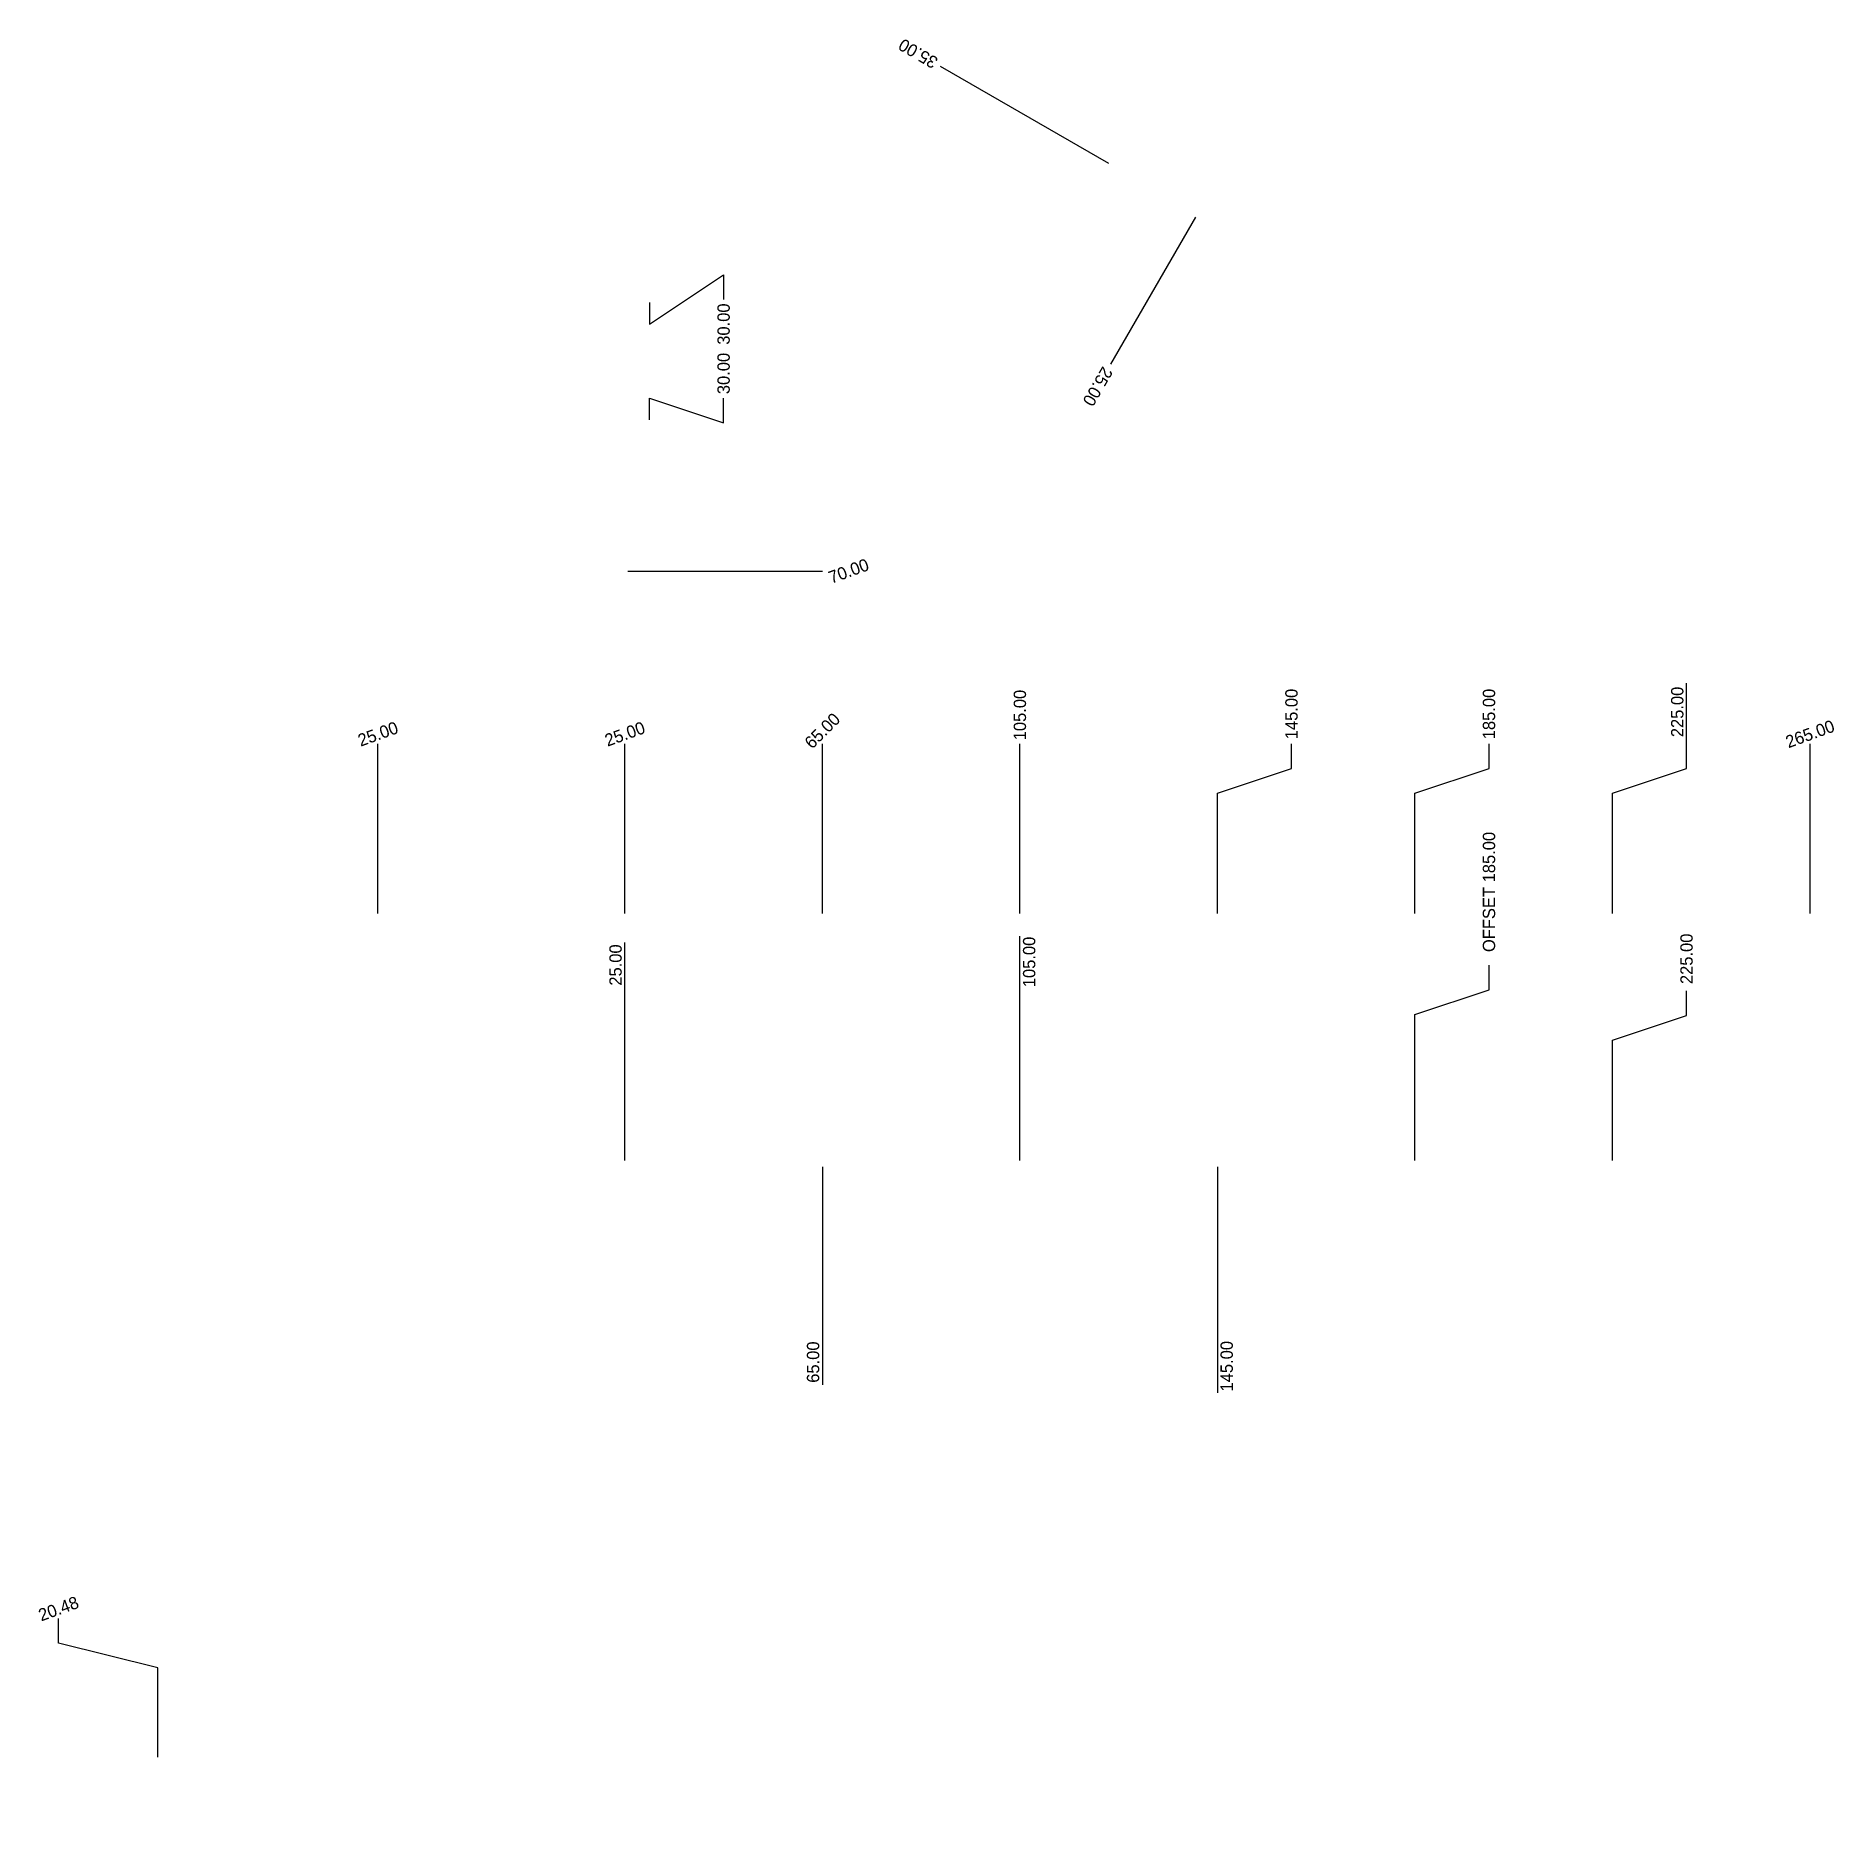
# Model space of a CAD drawing. Header units: inches. Extents: x -94 to 270, y -185 to 178.
import ezdxf

# ---------------------------------------------------------------- set-up
doc = ezdxf.new("R2010")
doc.units = ezdxf.units.IN
doc.header["$MEASUREMENT"] = 0
doc.layers.get('0').update_dxf_attribs({"lineweight": 25})
doc.dimstyles.get("Standard").update_dxf_attribs({"dimtxt": 0.18, "dimasz": 0.18, "dimexe": 0.18, "dimexo": 0.0625, "dimgap": 0.09, "dimtad": 0, "dimdec": 4, "dimzin": 0, "dimdsep": 46, "dimtxsty": 'Standard', "dimcen": 0.09, "dimadec": 0, "dimazin": 0, "dimtfac": 1, "dimtdec": 4, "dimtmove": 0, "dimatfit": 3, "dimfxl": 1, "dimtolj": 1, "dimtzin": 0, "dimarcsym": 0})

# ---------------------------------------------------------------- blocks, each defined once
blk = doc.blocks.new('*D0')
at = {"color": 0, "lineweight": -2, "transparency": 16777216}
blk.add_line((25, 0.63), (25, 35), dxfattribs=at)
at = {"layer": 'Defpoints', "color": 0, "transparency": 16777216}
for p in [(25, 35), (0, 0), (25, 0)]:
    blk.add_point(p, dxfattribs=at)
at = {"color": 0, "transparency": 16777216, "insert": (25, 37), "char_height": 2.5, "attachment_point": 5, "rotation": 20}
blk.add_mtext('\\A1;25.00', dxfattribs=at)
blk = doc.blocks.new('*D1')
at = {"color": 0, "lineweight": -2, "transparency": 16777216}
for p, q in [((-89.69, -147.15), (-89.69, -142.15)), ((-69.61, -152.15), (-89.69, -147.15)), ((-69.61, -170.19), (-69.61, -152.15))]:
    blk.add_line(p, q, dxfattribs=at)
at = {"layer": 'Defpoints', "color": 0, "transparency": 16777216}
for p in [(-89.69, -142.15), (-69.61, -170.82), (-90.09, -185.16)]:
    blk.add_point(p, dxfattribs=at)
at = {"color": 0, "transparency": 16777216, "insert": (-89.69, -140.15), "char_height": 2.5, "attachment_point": 5, "rotation": 20}
blk.add_mtext('\\A1;20.48', dxfattribs=at)
blk = doc.blocks.new('*D2')
at = {"color": 0, "lineweight": -2, "transparency": 16777216}
blk.add_line((-25, 0.63), (-25, 35), dxfattribs=at)
at = {"layer": 'Defpoints', "color": 0, "transparency": 16777216}
for p in [(-25, 35), (-25, 0), (0, 0)]:
    blk.add_point(p, dxfattribs=at)
at = {"color": 0, "transparency": 16777216, "insert": (-25, 37), "char_height": 2.5, "attachment_point": 5, "rotation": 20}
blk.add_mtext('\\A1;25.00', dxfattribs=at)
blk = doc.blocks.new('*D3')
at = {"color": 0, "lineweight": -2, "transparency": 16777216}
blk.add_line((65, 0.63), (65, 35), dxfattribs=at)
at = {"layer": 'Defpoints', "color": 0, "transparency": 16777216}
for p in [(65, 35), (0, 0), (65, 0)]:
    blk.add_point(p, dxfattribs=at)
at = {"color": 0, "transparency": 16777216, "insert": (65, 37.65), "char_height": 2.5, "attachment_point": 5, "rotation": 45}
blk.add_mtext('\\A1;65.00', dxfattribs=at)
blk = doc.blocks.new('*D4')
at = {"color": 0, "lineweight": -2, "transparency": 16777216}
blk.add_line((105, 0.63), (105, 35), dxfattribs=at)
at = {"layer": 'Defpoints', "color": 0, "transparency": 16777216}
for p in [(105, 35), (0, 0), (105, 0)]:
    blk.add_point(p, dxfattribs=at)
at = {"color": 0, "transparency": 16777216, "insert": (105, 40.83), "char_height": 2.5, "attachment_point": 5, "rotation": 90}
blk.add_mtext('\\A1;105.00', dxfattribs=at)
blk = doc.blocks.new('*D5')
at = {"color": 0, "lineweight": -2, "transparency": 16777216}
blk.add_line((25.62, 70), (65, 70), dxfattribs=at)
at = {"layer": 'Defpoints', "color": 0, "transparency": 16777216}
for p in [(25, 70), (65, 70), (0, 0)]:
    blk.add_point(p, dxfattribs=at)
at = {"color": 0, "transparency": 16777216, "insert": (70.32, 70), "char_height": 2.5, "attachment_point": 5, "rotation": 20}
blk.add_mtext('\\A1;70.00', dxfattribs=at)
blk = doc.blocks.new('*D6')
at = {"color": 0, "lineweight": -2, "transparency": 16777216}
for p, q in [((30, 100.625), (30, 105)), ((30, 105), (45, 100)), ((45, 100), (45, 105))]:
    blk.add_line(p, q, dxfattribs=at)
at = {"layer": 'Defpoints', "color": 0, "transparency": 16777216}
for p in [(45, 105), (30, 100), (0, 0)]:
    blk.add_point(p, dxfattribs=at)
at = {"color": 0, "transparency": 16777216, "insert": (45, 110), "char_height": 2.5, "attachment_point": 5, "rotation": 90}
blk.add_mtext('\\A1;30.00', dxfattribs=at)
blk = doc.blocks.new('*D7')
at = {"color": 0, "lineweight": -2, "transparency": 16777216}
for p, q in [((30, 120), (45, 130)), ((45, 130), (45, 125)), ((30, 124.375), (30, 120))]:
    blk.add_line(p, q, dxfattribs=at)
at = {"layer": 'Defpoints', "color": 0, "transparency": 16777216}
for p in [(30, 125), (45, 125), (0, 0)]:
    blk.add_point(p, dxfattribs=at)
at = {"color": 0, "transparency": 16777216, "insert": (45, 120), "char_height": 2.5, "attachment_point": 5, "rotation": 90}
blk.add_mtext('\\A1;30.00', dxfattribs=at)
blk = doc.blocks.new('*D8')
at = {"color": 0, "lineweight": -2, "transparency": 16777216}
for p, q in [((160, 30), (160, 35)), ((145, 25), (160, 30)), ((145, 0.63), (145, 25))]:
    blk.add_line(p, q, dxfattribs=at)
at = {"layer": 'Defpoints', "color": 0, "transparency": 16777216}
for p in [(160, 35), (0, 0), (145, 0)]:
    blk.add_point(p, dxfattribs=at)
at = {"color": 0, "transparency": 16777216, "insert": (160, 41.04), "char_height": 2.5, "attachment_point": 5, "rotation": 90}
blk.add_mtext('\\A1;145.00', dxfattribs=at)
blk = doc.blocks.new('*D9')
at = {"color": 0, "lineweight": -2, "transparency": 16777216}
for p, q in [((200, 30), (200, 35)), ((185, 25), (200, 30)), ((185, 0.63), (185, 25))]:
    blk.add_line(p, q, dxfattribs=at)
at = {"layer": 'Defpoints', "color": 0, "transparency": 16777216}
for p in [(200, 35), (0, 0), (185, 0)]:
    blk.add_point(p, dxfattribs=at)
at = {"color": 0, "transparency": 16777216, "insert": (200, 41.04), "char_height": 2.5, "attachment_point": 5, "rotation": 90}
blk.add_mtext('\\A1;185.00', dxfattribs=at)
blk = doc.blocks.new('*D10')
at = {"color": 0, "lineweight": -2, "transparency": 16777216}
for p, q in [((240, 30), (240, 47.29)), ((225, 25), (240, 30)), ((225, 0.63), (225, 25))]:
    blk.add_line(p, q, dxfattribs=at)
at = {"layer": 'Defpoints', "color": 0, "transparency": 16777216}
for p in [(240, 35), (0, 0), (225, 0)]:
    blk.add_point(p, dxfattribs=at)
at = {"color": 0, "transparency": 16777216, "insert": (238.12, 41.46), "char_height": 2.5, "attachment_point": 5, "rotation": 90}
blk.add_mtext('\\A1;225.00', dxfattribs=at)
blk = doc.blocks.new('*D11')
at = {"color": 0, "lineweight": -2, "transparency": 16777216}
blk.add_line((265, 0.63), (265, 35), dxfattribs=at)
at = {"layer": 'Defpoints', "color": 0, "transparency": 16777216}
for p in [(265, 35), (0, 0), (265, 0)]:
    blk.add_point(p, dxfattribs=at)
at = {"color": 0, "transparency": 16777216, "insert": (265, 37), "char_height": 2.5, "attachment_point": 5, "rotation": 20}
blk.add_mtext('\\A1;265.00', dxfattribs=at)
blk = doc.blocks.new('*D12')
at = {"color": 0, "lineweight": -2, "transparency": 16777216}
blk.add_line((25, -49.38), (25, -5.21), dxfattribs=at)
at = {"layer": 'Defpoints', "color": 0, "transparency": 16777216}
for p in [(0, 0), (25, -15), (25, -50)]:
    blk.add_point(p, dxfattribs=at)
at = {"color": 0, "transparency": 16777216, "insert": (23.12, -9.79), "char_height": 2.5, "attachment_point": 5, "rotation": 90}
blk.add_mtext('\\A1;25.00', dxfattribs=at)
blk = doc.blocks.new('*D13')
at = {"color": 0, "lineweight": -2, "transparency": 16777216}
blk.add_line((65, -50.63), (65, -94.79), dxfattribs=at)
at = {"layer": 'Defpoints', "color": 0, "transparency": 16777216}
for p in [(0, 0), (65, -50), (65, -85)]:
    blk.add_point(p, dxfattribs=at)
at = {"color": 0, "transparency": 16777216, "insert": (63.12, -90.21), "char_height": 2.5, "attachment_point": 5, "rotation": 90}
blk.add_mtext('\\A1;65.00', dxfattribs=at)
blk = doc.blocks.new('*D14')
at = {"color": 0, "lineweight": -2, "transparency": 16777216}
blk.add_line((105, -49.38), (105, -3.96), dxfattribs=at)
at = {"layer": 'Defpoints', "color": 0, "transparency": 16777216}
for p in [(0, 0), (105, -15), (105, -50)]:
    blk.add_point(p, dxfattribs=at)
at = {"color": 0, "transparency": 16777216, "insert": (106.88, -9.17), "char_height": 2.5, "attachment_point": 5, "rotation": 90}
blk.add_mtext('\\A1;105.00', dxfattribs=at)
blk = doc.blocks.new('*D15')
at = {"color": 0, "lineweight": -2, "transparency": 16777216}
blk.add_line((145, -50.63), (145, -96.46), dxfattribs=at)
at = {"layer": 'Defpoints', "color": 0, "transparency": 16777216}
for p in [(0, 0), (145, -50), (145, -85)]:
    blk.add_point(p, dxfattribs=at)
at = {"color": 0, "transparency": 16777216, "insert": (146.88, -91.04), "char_height": 2.5, "attachment_point": 5, "rotation": 90}
blk.add_mtext('\\A1;145.00', dxfattribs=at)
blk = doc.blocks.new('*D16')
at = {"color": 0, "lineweight": -2, "transparency": 16777216}
for p, q in [((200, -14.79), (200, -9.79)), ((185, -19.79), (200, -14.79)), ((185, -49.38), (185, -19.79))]:
    blk.add_line(p, q, dxfattribs=at)
at = {"layer": 'Defpoints', "color": 0, "transparency": 16777216}
for p in [(0, 0), (200, -9.79), (185, -50)]:
    blk.add_point(p, dxfattribs=at)
at = {"color": 0, "transparency": 16777216, "insert": (200, 5), "char_height": 2.5, "attachment_point": 5, "rotation": 90}
blk.add_mtext('\\A1;OFFSET 185.00', dxfattribs=at)
blk = doc.blocks.new('*D17')
at = {"color": 3, "lineweight": -2, "transparency": 16777216}
for p, q in [((240, -20), (240, -15)), ((225, -25), (240, -20)), ((225, -49.38), (225, -25))]:
    blk.add_line(p, q, dxfattribs=at)
at = {"layer": 'Defpoints', "color": 0, "transparency": 16777216}
for p in [(0, 0), (240, -15), (225, -50)]:
    blk.add_point(p, dxfattribs=at)
at = {"color": 0, "transparency": 16777216, "insert": (240, -8.54), "char_height": 2.5, "attachment_point": 5, "rotation": 90}
blk.add_mtext('\\A1;225.00', dxfattribs=at)
blk = doc.blocks.new('*D18')
at = {"color": 0, "lineweight": -2, "transparency": 16777216}
blk.add_line((140.54, 141.65), (123.35, 111.88), dxfattribs=at)
at = {"layer": 'Defpoints', "color": 0, "transparency": 16777216}
for p in [(180, 160), (140.85, 142.19), (123.35, 111.88)]:
    blk.add_point(p, dxfattribs=at)
at = {"color": 0, "transparency": 16777216, "insert": (120.75, 107.37), "char_height": 2.5, "attachment_point": 5, "rotation": 240}
blk.add_mtext('\\A1;25.00', dxfattribs=at)
blk = doc.blocks.new('*D19')
at = {"color": 0, "lineweight": -2, "transparency": 16777216}
blk.add_line((122.99, 152.5), (88.89, 172.19), dxfattribs=at)
at = {"layer": 'Defpoints', "color": 0, "transparency": 16777216}
for p in [(88.89, 172.19), (180, 160), (123.53, 152.19)]:
    blk.add_point(p, dxfattribs=at)
at = {"color": 0, "transparency": 16777216, "insert": (84.38, 174.79), "char_height": 2.5, "attachment_point": 5, "rotation": 150}
blk.add_mtext('\\A1;35.00', dxfattribs=at)

msp = doc.modelspace()

# ---------------------------------------------------------------- dimensions: what is measured, and where the dimension line sits
for feature_location, offset, dtype, origin, override, picture, middle in [((123.529, 152.189), (-34.641, 20), 0, (180, 160), {"dimtxt": 2.5, "dimasz": 2.5, "dimexo": 0.625, "dimgap": 0.625, "dimdec": 2}, '*D19', (84.377, 174.793)), ((140.849, 142.189), (-17.5, -30.311), 1, (180, 160), {"dimtxt": 2.5, "dimasz": 2.5, "dimexo": 0.625, "dimgap": 0.625, "dimdec": 2}, '*D18', (120.745, 107.368)), ((30, 125), (15, 0), 1, (0, 0), {"dimtxt": 2.5, "dimasz": 2.5, "dimexo": 0.625, "dimgap": 0.625, "dimdec": 2}, '*D7', (45, 120)), ((30, 100), (15, 5), 1, (0, 0), {"dimtxt": 2.5, "dimasz": 2.5, "dimexo": 0.625, "dimgap": 0.625, "dimdec": 2}, '*D6', (45, 110)), ((225, 0), (15, 35), 1, (0, 0), {"dimtxt": 2.5, "dimasz": 2.5, "dimexo": 0.625, "dimgap": 0.625, "dimtad": 1, "dimdec": 2}, '*D10', (238.125, 41.458)), ((145, 0), (15, 35), 1, (0, 0), {"dimtxt": 2.5, "dimasz": 2.5, "dimexo": 0.625, "dimgap": 0.625, "dimdec": 2, "dimse1": 1}, '*D8', (160, 41.042)), ((185, 0), (15, 35), 1, (0, 0), {"dimtxt": 2.5, "dimasz": 2.5, "dimexo": 0.625, "dimgap": 0.625, "dimdec": 2, "dimsd1": 1}, '*D9', (200, 41.042)), ((25, -50), (0, 35), 1, (0, 0), {"dimtxt": 2.5, "dimasz": 2.5, "dimexo": 0.625, "dimgap": 0.625, "dimtad": 2, "dimdec": 2}, '*D12', (23.125, -9.792)), ((65, -50), (0, -35), 1, (0, 0), {"dimtxt": 2.5, "dimasz": 2.5, "dimexo": 0.625, "dimgap": 0.625, "dimtad": 2, "dimdec": 2}, '*D13', (63.125, -90.208)), ((105, -50), (0, 35), 1, (0, 0), {"dimtxt": 2.5, "dimasz": 2.5, "dimexo": 0.625, "dimgap": 0.625, "dimtad": 4, "dimdec": 2}, '*D14', (106.875, -9.167)), ((145, -50), (0, -35), 1, (0, 0), {"dimtxt": 2.5, "dimasz": 2.5, "dimexo": 0.625, "dimgap": 0.625, "dimtad": 4, "dimdec": 2}, '*D15', (146.875, -91.042)), ((225, -50), (15, 35), 1, (0, 0), {"dimtxt": 2.5, "dimasz": 2.5, "dimexo": 0.625, "dimgap": 0.625, "dimdec": 2, "dimclrd": 1, "dimclre": 3}, '*D17', (240, -8.542))]:
    dim = msp.add_ordinate_dim(feature_location=feature_location, offset=offset, dtype=dtype, origin=origin, dimstyle='Standard', override=override)
    dim.commit()
    dim.dimension.update_dxf_attribs({"geometry": picture, "text_midpoint": middle})
for feature_location, offset, dtype, origin, override, picture, middle, turn in [((25, 70), (40, 0), 0, (0, 0), {"dimtxt": 2.5, "dimasz": 2.5, "dimexo": 0.625, "dimgap": 0.625, "dimdec": 2}, '*D5', (70.321, 70), 20), ((105, 0), (0, 35), 1, (0, 0), {"dimtxt": 2.5, "dimasz": 2.5, "dimexo": 0.625, "dimgap": 0.625, "dimdec": 2}, '*D4', (105, 40.833), 90), ((65, 0), (0, 35), 1, (0, 0), {"dimtxt": 2.5, "dimasz": 2.5, "dimexo": 0.625, "dimgap": 0.625, "dimdec": 2}, '*D3', (65, 37.652), 45), ((265, 0), (0, 35), 1, (0, 0), {"dimtxt": 2.5, "dimasz": 2.5, "dimexo": 0.625, "dimgap": 0.625, "dimtad": 1, "dimdec": 2}, '*D11', (265, 36.995), 20), ((-25, 0), (0, 35), 1, (0, 0), {"dimtxt": 2.5, "dimasz": 2.5, "dimexo": 0.625, "dimgap": 0.625, "dimdec": 2}, '*D2', (-25, 36.995), 20), ((25, 0), (0, 35), 1, (0, 0), {"dimtxt": 2.5, "dimasz": 2.5, "dimexo": 0.625, "dimgap": 0.625, "dimdec": 2}, '*D0', (25, 36.995), 20), ((-69.611, -170.82), (-20.075, 28.67), 1, (-90.09, -185.159), {"dimtxt": 2.5, "dimasz": 2.5, "dimexo": 0.625, "dimgap": 0.625, "dimdec": 2}, '*D1', (-89.686, -140.154), 20)]:
    dim = msp.add_ordinate_dim(feature_location=feature_location, offset=offset, dtype=dtype, origin=origin, dimstyle='Standard', override=override)
    dim.commit()
    dim.dimension.update_dxf_attribs({"geometry": picture, "text_midpoint": middle, "text_rotation": turn})
dim = msp.add_ordinate_dim(feature_location=(185, -50), offset=(15, 40.208), dtype=1, origin=(0, 0), text='OFFSET <>', dimstyle='Standard', override={"dimtxt": 2.5, "dimasz": 2.5, "dimexo": 0.625, "dimgap": 0.625, "dimtih": 1, "dimtoh": 1, "dimdec": 2})
dim.commit()
dim.dimension.update_dxf_attribs({"geometry": '*D16', "text_midpoint": (200, 5)})

doc.saveas('drawing.dxf')
